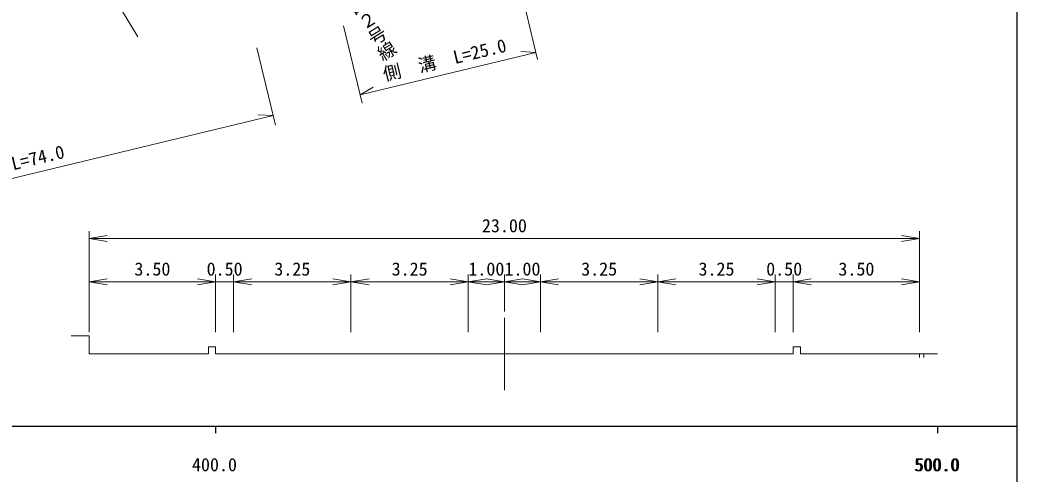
# Model space of a CAD drawing. Units: millimetres, scale not verified, with parts at other scales. Extents: x 40000 to 680000, y 20000 to 380000.
# Drawn here: x 440904 to 579000, y 198357 to 261268 of the extents above; entities that cross this region are included whole.
import ezdxf
from ezdxf.enums import TextEntityAlignment as Align

# ---------------------------------------------------------------- set-up
doc = ezdxf.new("R2010")
doc.units = ezdxf.units.MM
doc.header["$LTSCALE"] = 1000
doc.linetypes.add('CHAIN', pattern=[18.5, 12, -1.5, 3.5, -1.5])
for name, color, linetype, lineweight in [('M-BGD', 7, 'Continuous', 13), ('M-BMK', 2, 'CHAIN', 13), ('M-STR-HTXT', 7, 'Continuous', 13), ('M-TTL-BAND', 7, 'Continuous', 25)]:
    doc.layers.add(name, color=color, linetype=linetype, lineweight=lineweight)
doc.layers.add('M-BMK-HTXT', color=7, linetype='Continuous')
doc.styles.add('@ＭＳ ゴシック', font='')
doc.styles.add('ＭＳ ゴシック', font='')
doc.styles.get('@ＭＳ ゴシック').set_extended_font_data('@MS Gothic')
doc.styles.get('ＭＳ ゴシック').set_extended_font_data('MS Gothic')

msp = doc.modelspace()

# ---------------------------------------------------------------- linework, layer by layer
at = {"layer": 'M-BGD'}
for p, q in [((448000, 217500), (450500, 217500)), ((450500, 217500), (450500, 215000)), ((467000, 216000), (467000, 215000)), ((467000, 216000), (468000, 216000)), ((468000, 216000), (468000, 215000)), ((548000, 216000), (548000, 215000)), ((548000, 216000), (549000, 216000)), ((549000, 216000), (549000, 215000)), ((450500, 215000), (467000, 215000)), ((565500, 215000), (565500, 214500)), ((566100, 215000), (566100, 214500))]:
    msp.add_line(p, q, dxfattribs=at)
for points in [[(457220, 258932), (449521, 271737), (456676, 276045)], [(468000, 215000), (470500, 215000), (486750, 215000), (503000, 215000), (508000, 215000), (513000, 215000), (529250, 215000), (545500, 215000), (548000, 215000)], [(549000, 215000), (565500, 215000), (568000, 215000)]]:
    msp.add_lwpolyline(points, dxfattribs=at)
at = {"layer": 'M-BMK'}
msp.add_line((508000, 220000), (508000, 210000), dxfattribs=at)
at = {"layer": 'M-STR-HTXT'}
for p, q in [((510016, 266494), (512589, 255799)), ((485709, 260435), (488283, 249740)), ((473702, 257403), (476275, 246708)), ((512355, 256771), (510270, 256887)), ((488001, 250911), (512355, 256771)), ((488001, 250911), (489805, 251962)), ((406399, 231276), (475961, 248014)), ((475961, 248014), (473876, 248129)), ((450500, 218000), (450500, 232000)), ((450500, 231000), (453000, 231417)), ((450500, 231000), (453000, 230583)), ((450500, 231000), (565500, 231000)), ((565500, 231000), (563000, 231417)), ((565500, 231000), (563000, 230583)), ((565500, 218000), (565500, 232000)), ((450500, 225000), (453000, 225417)), ((468000, 225000), (465500, 225417)), ((468000, 218000), (468000, 226000)), ((470500, 218000), (470500, 226000)), ((470500, 225000), (473000, 225417)), ((486750, 225000), (484250, 225417)), ((486750, 218000), (486750, 226000)), ((486750, 225000), (489250, 225417)), ((503000, 225000), (500500, 225417)), ((503000, 218000), (503000, 226000)), ((503000, 225000), (505500, 225417)), ((508000, 225000), (505500, 225417)), ((508000, 220881), (508000, 226000)), ((508000, 225000), (510500, 225417)), ((513000, 225000), (510500, 225417)), ((513000, 218000), (513000, 226000)), ((513000, 225000), (515500, 225417)), ((529250, 225000), (526750, 225417)), ((529250, 218000), (529250, 226000)), ((529250, 225000), (531750, 225417)), ((545500, 225000), (543000, 225417)), ((545500, 218000), (545500, 226000)), ((548000, 218000), (548000, 226000)), ((548000, 225000), (550500, 225417)), ((565500, 225000), (563000, 225417)), ((450500, 225000), (453000, 224583)), ((450500, 225000), (468000, 225000)), ((468000, 225000), (465500, 224583)), ((468000, 225000), (470500, 225000)), ((470500, 225000), (473000, 224583)), ((470500, 225000), (486750, 225000)), ((486750, 225000), (484250, 224583)), ((486750, 225000), (489250, 224583)), ((486750, 225000), (503000, 225000)), ((503000, 225000), (500500, 224583)), ((503000, 225000), (505500, 224583)), ((503000, 225000), (508000, 225000)), ((508000, 225000), (505500, 224583)), ((508000, 225000), (510500, 224583)), ((508000, 225000), (513000, 225000)), ((513000, 225000), (510500, 224583)), ((513000, 225000), (515500, 224583)), ((513000, 225000), (529250, 225000)), ((529250, 225000), (526750, 224583)), ((529250, 225000), (531750, 224583)), ((529250, 225000), (545500, 225000)), ((545500, 225000), (543000, 224583)), ((545500, 225000), (548000, 225000)), ((548000, 225000), (550500, 224583)), ((548000, 225000), (565500, 225000)), ((565500, 225000), (563000, 224583))]:
    msp.add_line(p, q, dxfattribs=at)
at = {"layer": 'M-TTL-BAND'}
for p, q in [((579000, 20000), (579000, 370000)), ((40000, 205000), (579000, 205000)), ((468000, 205000), (468000, 204000)), ((568000, 205000), (568000, 204000))]:
    msp.add_line(p, q, dxfattribs=at)

# ---------------------------------------------------------------- texts
at = {"layer": 'M-BMK-HTXT', "style": '@ＭＳ ゴシック'}
msp.add_text('市道浦山２号線', height=1833, rotation=301.896, dxfattribs=at).set_placement((481845, 270001), align=Align.BOTTOM_LEFT)
at = {"layer": 'M-STR-HTXT', "style": 'ＭＳ ゴシック'}
for s, p in [('側\u3000溝\u3000L=25.0', (500061, 254327)), ('側\u3000溝\u3000L=74.0', (438856, 239600))]:
    msp.add_text(s, height=1833, rotation=13.529, dxfattribs=at).set_placement(p, align=Align.BOTTOM_CENTER)
for s, p in [('23.00', (508000, 231300)), ('3.50', (459250, 225300)), ('0.50', (469250, 225300)), ('3.25', (478625, 225300)), ('3.25', (494875, 225300)), ('1.00', (505500, 225300)), ('1.00', (510500, 225300)), ('3.25', (521125, 225300)), ('3.25', (537375, 225300)), ('0.50', (546750, 225300)), ('3.50', (556750, 225300))]:
    msp.add_text(s, height=1833, dxfattribs=at).set_placement(p, align=Align.BOTTOM_CENTER)
at = {"layer": 'M-TTL-BAND', "style": 'ＭＳ ゴシック'}
for s, p in [('400.0', (467844, 198195)), ('500.0', (567844, 198195)), ('500.0', (568000, 198195))]:
    msp.add_text(s, height=1833, dxfattribs=at).set_placement(p, align=Align.BOTTOM_CENTER)

doc.saveas('drawing.dxf')
